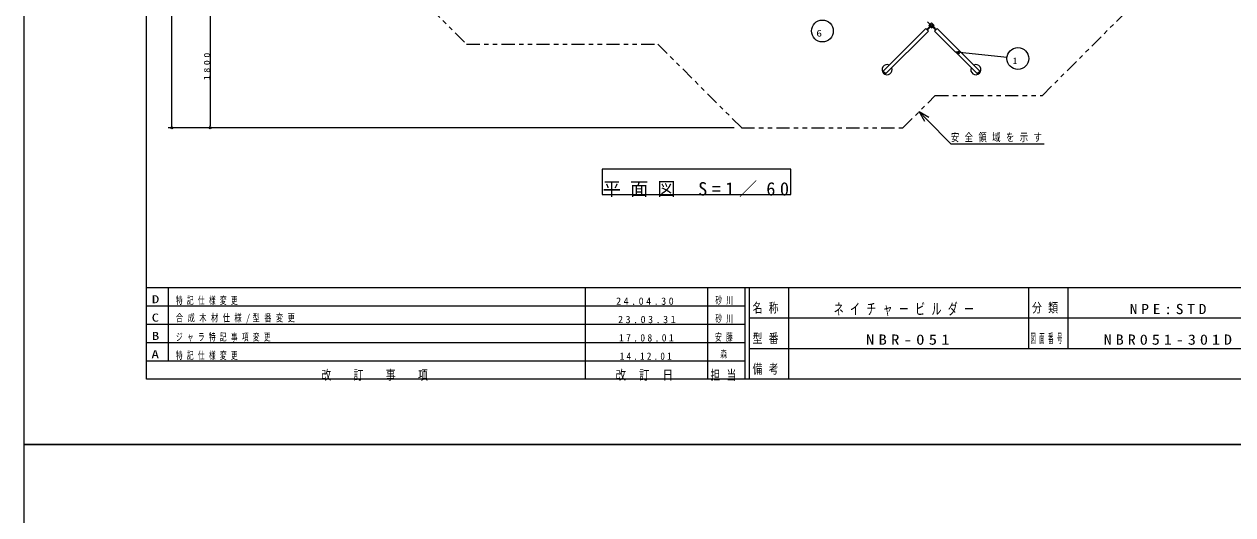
# Model space of a CAD drawing. Units: millimetres on the paper. Extents: x 0 to 420, y -594 to 297.
# Drawn here: x 0 to 276.8, y -16.1 to 96.3 of the extents above; entities that cross this region are included whole.
import ezdxf
from ezdxf.enums import TextEntityAlignment as Align

# ---------------------------------------------------------------- set-up
doc = ezdxf.new("R2010")
doc.units = ezdxf.units.MM
doc.linetypes.add('USER3', pattern=[8, 3, -1, 1, -1, 1, -1])
for name, color, linetype, lineweight in [('0_2', 7, 'Continuous', 13), ('2D_DIMENSION', 7, 'Continuous', 13), ('2D_OUTLINE', 7, 'USER3', 13), ('AM_5', 7, 'Continuous', 13), ('FMT', 7, 'Continuous', 13), ('FMT-TXT', 7, 'Continuous', 13), ('NBLUVR00$0$2D_NBROOF', 7, 'Continuous', 13), ('TEXT', 7, 'Continuous', 13)]:
    doc.layers.add(name, color=color, linetype=linetype, lineweight=lineweight)
doc.styles.add('ＭＳ ゴシック', font='')
doc.styles.get('ＭＳ ゴシック').set_extended_font_data('MS Gothic')

msp = doc.modelspace()

# ---------------------------------------------------------------- linework, layer by layer
at = {"layer": '0_2'}
for p, q in [((33.797, 72.56), (33.797, 72.976)), ((42.589, 72.56), (42.589, 72.976)), ((132.337, 63.082), (132.337, 57.249)), ((175.551, 63.082), (132.337, 63.082)), ((175.551, 57.249), (175.551, 63.082)), ((132.337, 57.249), (175.551, 57.249))]:
    msp.add_line(p, q, dxfattribs=at)
for points in [[(0, 297), (420, 297), (420, 0), (0, 0)], [(0, 0), (420, 0), (420, -297), (0, -297)]]:
    msp.add_lwpolyline(points, close=True, dxfattribs=at)
for centre in [(33.797, 72.56), (42.589, 72.56)]:
    msp.add_circle(centre, 0.208, dxfattribs=at)
at = {"layer": '2D_DIMENSION'}
for p, q in [((33.797, 72.976), (33.797, 251.69)), ((42.589, 102.143), (42.589, 72.976)), ((204.943, 76.26), (206.702, 74.484)), ((204.943, 76.26), (207.178, 74.955)), ((206.226, 74.012), (204.943, 76.26)), ((162.595, 72.56), (32.964, 72.56)), ((162.595, 72.56), (41.755, 72.56)), ((206.702, 74.484), (212.231, 68.901)), ((212.231, 68.901), (233.595, 68.901))]:
    msp.add_line(p, q, dxfattribs=at)
at = {"layer": '2D_OUTLINE'}
for p, q in [((81.759, 111.25), (101.324, 91.685)), ((233.162, 79.96), (258.363, 105.161)), ((101.324, 91.685), (145.136, 91.685)), ((145.136, 91.685), (164.262, 72.56)), ((201.243, 72.56), (208.644, 79.96)), ((208.644, 79.96), (233.162, 79.96)), ((164.262, 72.56), (201.243, 72.56))]:
    msp.add_line(p, q, dxfattribs=at)
at = {"layer": 'AM_5'}
for p, q in [((214.208, 90), (213.357, 89.863)), ((213.357, 89.863), (214.163, 89.556)), ((214.186, 89.778), (213.357, 89.863)), ((225.069, 88.664), (214.186, 89.778))]:
    msp.add_line(p, q, dxfattribs=at)
for centre in [(182.79, 94.728), (227.556, 88.409)]:
    msp.add_circle(centre, 2.5, dxfattribs=at)
at = {"layer": 'FMT'}
for p, q in [((28, 15), (28, 272)), ((28, 36), (403, 36)), ((33, 36), (33, 19.2)), ((128.5, 36), (128.5, 15)), ((156.5, 36), (156.5, 15)), ((165, 36), (165, 15)), ((166, 36), (166, 15)), ((175, 36), (175, 15)), ((230, 36), (230, 22)), ((239, 36), (239, 22)), ((28, 31.8), (165, 31.8)), ((166, 29), (306, 29)), ((28, 27.6), (165, 27.6)), ((28, 23.4), (165, 23.4)), ((166, 22), (306, 22)), ((28, 19.2), (165, 19.2)), ((403, 15), (28, 15))]:
    msp.add_line(p, q, dxfattribs=at)
at = {"layer": 'NBLUVR00$0$2D_NBROOF'}
for p, q in [((196.717, 85.564), (206.464, 95.312)), ((197.305, 84.975), (207.053, 94.723)), ((207.053, 94.723), (206.464, 95.312)), ((206.706, 95.07), (207.295, 95.659)), ((206.759, 95.017), (207.465, 95.724)), ((206.824, 96.849), (207.412, 96.26)), ((206.93, 95.082), (206.877, 95.135)), ((206.93, 95.082), (207.518, 95.671)), ((207.171, 96.018), (207.76, 96.607)), ((207.76, 95.43), (207.171, 96.018)), ((207.348, 95.606), (207.295, 95.659)), ((207.56, 96.134), (207.76, 96.249)), ((207.56, 96.134), (207.56, 95.903)), ((207.56, 95.903), (207.76, 95.788)), ((208.349, 96.018), (207.76, 96.607)), ((207.76, 96.249), (207.96, 96.134)), ((207.76, 95.43), (208.349, 96.018)), ((207.76, 95.788), (207.96, 95.903)), ((207.96, 96.134), (207.96, 95.903)), ((208.761, 95.017), (208.054, 95.724)), ((208.696, 95.188), (208.107, 95.777)), ((208.172, 95.606), (208.119, 95.553)), ((208.708, 94.964), (208.119, 95.553)), ((209.055, 95.312), (208.467, 94.723)), ((218.214, 84.975), (208.467, 94.723)), ((208.696, 95.188), (208.643, 95.135)), ((218.803, 85.564), (209.055, 95.312)), ((196.717, 85.564), (197.305, 84.975)), ((218.214, 84.975), (218.803, 85.564))]:
    msp.add_line(p, q, dxfattribs=at)
msp.add_circle((207.76, 96.018), 0.25, dxfattribs=at)
for centre, start, end in [((197.6, 85.858), 65.95675, 24.04438), ((217.92, 85.858), 155.95624, 114.04387)]:
    msp.add_arc(centre, 1.164, start, end, dxfattribs=at)

# ---------------------------------------------------------------- texts
at = {"layer": '2D_DIMENSION', "insert": (42.561, 83.452), "char_height": 1.405, "attachment_point": 7, "rotation": 90, "style": 'ＭＳ ゴシック'}
msp.add_mtext('\\T1.5;\\W1.2;1800', dxfattribs=at)
at = {"layer": '2D_DIMENSION', "insert": (212.197, 69.247), "char_height": 1.833, "attachment_point": 7, "style": 'ＭＳ ゴシック'}
msp.add_mtext('\\T1.64;\\W0.75;安全領域を示す', dxfattribs=at)
at = {"layer": 'AM_5', "style": 'ＭＳ ゴシック', "width": 1.25}
msp.add_text('6', height=1.527, dxfattribs=at).set_placement((181.401, 92.992), align=Align.BOTTOM_LEFT)
at = {"layer": 'AM_5', "style": 'ＭＳ ゴシック'}
msp.add_text('1', height=1.527, dxfattribs=at).set_placement((226.365, 86.673), align=Align.BOTTOM_LEFT)
at = {"layer": 'FMT-TXT', "style": 'ＭＳ ゴシック'}
for s, height, width, p in [('D', 1.833, 1.35, (29.25, 31.817)), ('C', 1.833, 1.35, (29.19, 27.617)), ('B', 1.833, 1.35, (29.25, 23.417)), ('A', 1.833, 1.4, (29.131, 19.217)), ('森', 1.686, 0.65, (159.439, 19.383))]:
    msp.add_text(s, height=height, dxfattribs=dict(at, width=width)).set_placement(p, align=Align.BOTTOM_LEFT)
at = {"layer": 'FMT-TXT', "attachment_point": 7, "style": 'ＭＳ ゴシック'}
for s, insert, char_height in [('\\T1.64;\\W0.65;特記仕様変更', (34.755, 31.983), 1.686), ('\\T1.5;24.04.30', (135.551, 31.983), 1.686), ('\\T1.64;\\W0.65;砂川', (158.266, 31.983), 1.686), ('\\T1.64;\\W0.75;名称', (166.8, 30), 2.199), ('\\T1.64;\\W0.65;ネイチャービルダー', (185.385, 29.467), 2.566), ('\\T1.64;\\W0.75;分類', (230.8, 30), 2.199), ('\\T1.5;\\W1.1;NPE:STD', (253.174, 29.833), 2.346), ('\\T1.62;\\W0.7;合成木材仕様/型番変更', (34.755, 27.783), 1.686), ('\\T1.5;23.03.31', (135.994, 27.783), 1.686), ('\\T1.64;\\W0.65;砂川', (158.266, 27.783), 1.686), ('\\T1.64;\\W0.65;ジャラ特記事項変更', (34.755, 23.583), 1.686), ('\\T1.5;\\W0.95;17.08.01', (136.191, 23.583), 1.686), ('\\T1.64;\\W0.65;安藤', (158.197, 23.583), 1.686), ('\\T1.64;\\W0.75;型番', (166.8, 23), 2.199), ('\\T1.5;\\W1.2;NBR-051', (192.763, 22.833), 2.346), ('\\T1.64;\\W0.4;図面番号', (230.43, 23), 2.199), ('\\T1.5;\\W1.15;NBR051-301D', (247.209, 22.833), 2.346), ('\\T1.64;\\W0.65;特記仕様変更', (34.755, 19.383), 1.686), ('\\T1.5;\\W0.9;14.12.01', (136.389, 19.383), 1.686), ('\\T1.64;\\W0.75;改\u3000訂\u3000事\u3000項', (68.05, 14.6), 2.199), ('\\T1.5;\\W0.8;改\\~訂\\~日', (135.4, 14.6), 2.199), ('\\T1.64;\\W0.75;担当', (157.15, 14.6), 2.199), ('\\T1.64;\\W0.75;備考', (166.8, 16), 2.199)]:
    msp.add_mtext(s, dxfattribs=dict(at, insert=insert, char_height=char_height))
at = {"layer": 'TEXT', "insert": (132.475, 56.693), "char_height": 3.055, "attachment_point": 7, "style": 'ＭＳ ゴシック'}
msp.add_mtext('\\T1.5;平面図\\~S=1／60', dxfattribs=at)

doc.saveas('drawing.dxf')
